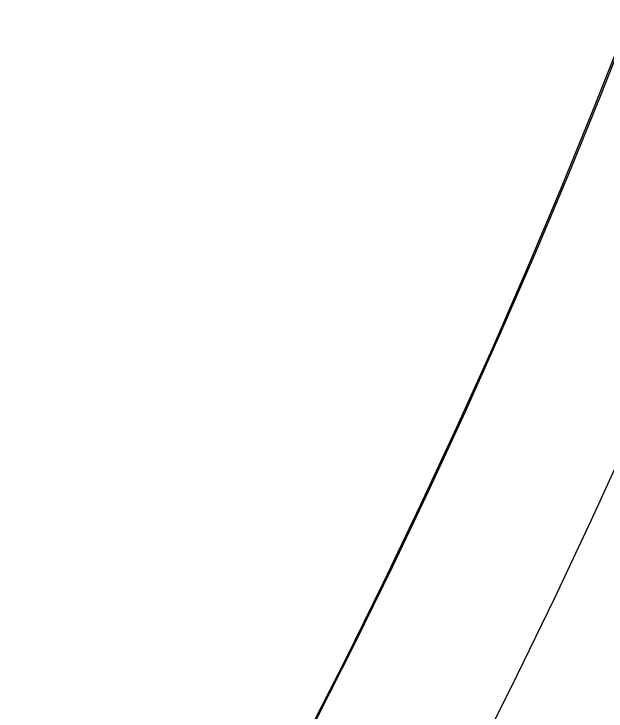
# Model space of a CAD drawing. Header units: millimetres. Extents: x -85420 to 1195317, y -69347 to 470418.
# Drawn here: x 709766 to 710476, y 58936 to 59772 of the extents above; entities that cross this region are included whole.
import ezdxf
from ezdxf.enums import TextEntityAlignment as Align

# ---------------------------------------------------------------- set-up
doc = ezdxf.new("R2018")
doc.units = ezdxf.units.MM
for name, color, linetype, lineweight in [('АР_Маркер экспликации', 239, 'Continuous', 13), ('АР_Номер помещения', 250, 'Continuous', 9), ('АР_Подоконники', 163, 'Continuous', 9), ('АР_Сущ Несущая стена', 250, 'Continuous', 50)]:
    doc.layers.add(name, color=color, linetype=linetype, lineweight=lineweight)
doc.layers.add('АР_Названия помещений', color=124, linetype='Continuous', lineweight=5, plot=False)
doc.layers.add('АР_Помещения_площадь', color=19, linetype='Continuous', lineweight=9, plot=False)
doc.styles.add('ISOCPEUR', font='', dxfattribs={"height": 250})
doc.styles.get("Standard").update_dxf_attribs({"font": 'GOST.TTF'})
doc.styles.get('ISOCPEUR').set_extended_font_data('ISOCPEUR', italic=True)

# ---------------------------------------------------------------- blocks, each defined once
blk = doc.blocks.new('*U528')
at = {"color": 7, "style": 'ISOCPEUR', "width": 0.7, "flags": 1}
blk.add_attdef('КАТЕГОРИЯ', (-499.17, -2092.19), '', height=250, dxfattribs=at)
at = {"layer": 'АР_Номер помещения', "color": 7, "style": 'ISOCPEUR', "width": 0.7}
blk.add_attdef('НОМЕР_ПОМЕЩЕНИЯ', text='', height=300, dxfattribs=at).set_placement((-517.55, 1402.82), align=Align.MIDDLE_CENTER)
at = {"layer": 'АР_Помещения_площадь', "color": 7, "lineweight": 30, "width": 0.7, "flags": 104}
blk.add_attdef('ИМЯ_ПОМЕЩЕНИЯ', text='', height=100, dxfattribs=at).set_placement((157.63, 1217.14), align=Align.MIDDLE_CENTER)
at = {"layer": 'АР_Помещения_площадь', "color": 7, "style": 'ISOCPEUR', "width": 0.7}
blk.add_attdef('ПЛОЩАДЬ_ПОМЕЩЕНИЯ', text='', height=200, dxfattribs=at).set_placement((-318.46, 582.58), align=Align.MIDDLE_RIGHT)
blk = doc.blocks.new('*U526')
at = {"color": 7, "style": 'ISOCPEUR', "width": 0.7, "flags": 1}
blk.add_attdef('КАТЕГОРИЯ', (-499.17, -2092.19), '', height=250, dxfattribs=at)
at = {"layer": 'АР_Номер помещения', "color": 7, "style": 'ISOCPEUR', "width": 0.7}
blk.add_attdef('НОМЕР_ПОМЕЩЕНИЯ', text='', height=300, dxfattribs=at).set_placement((-13874.5, 6637.55), align=Align.MIDDLE_CENTER)
at = {"layer": 'АР_Помещения_площадь', "color": 7, "lineweight": 30, "width": 0.7, "flags": 104}
blk.add_attdef('ИМЯ_ПОМЕЩЕНИЯ', text='', height=100, dxfattribs=at).set_placement((157.63, 1217.14), align=Align.MIDDLE_CENTER)
at = {"layer": 'АР_Помещения_площадь', "color": 7, "style": 'ISOCPEUR', "width": 0.7}
blk.add_attdef('ПЛОЩАДЬ_ПОМЕЩЕНИЯ', text='', height=200, dxfattribs=at).set_placement((-12654.58, 407.67), align=Align.MIDDLE_RIGHT)

msp = doc.modelspace()

# ---------------------------------------------------------------- linework, layer by layer
at = {"layer": 'АР_Подоконники', "lineweight": 9, "ltscale": 100}
for centre, radius, start, end in [((702181.51, 62992.61), 8924.05, 271.108834, 356.403957), ((702171.15, 63004.97), 8940.17, 271.691254, 356.329081)]:
    msp.add_arc(centre, radius, start, end, dxfattribs=at)
at = {"layer": 'АР_Сущ Несущая стена', "lineweight": 9, "ltscale": 100}
for centre, radius, start, end in [((702162.89, 63016.63), 9144.28, 272.820638, 356.288731), ((702170.55, 62998.64), 9778.65, 272.592548, 356.635391)]:
    msp.add_arc(centre, radius, start, end, dxfattribs=at)

# ---------------------------------------------------------------- block references
at = {"layer": 'АР_Маркер экспликации', "lineweight": 9}
ref = msp.add_blockref('*U528', (703289.83, 60708.83), dxfattribs=at)
lines = msp.add_mtext('\\W0.8000;Коридор и рекреация (основная и старшая школа)', dxfattribs={"layer": 'АР_Названия помещений', "insert": (703636.84, 59434.22), "char_height": 6239.8004, "width": 926.94, "attachment_point": 1})
ref.add_attrib('ИМЯ_ПОМЕЩЕНИЯ', '', (703636.84, 59434.22), dxfattribs={"flags": 104}).embed_mtext(lines)
ref = msp.add_blockref('*U526', (699176.95, 54386.46), dxfattribs=at)
lines = msp.add_mtext('\\W0.8000;Кабинет материальной технологии тип 2', dxfattribs={"layer": 'АР_Названия помещений', "insert": (685342.7, 59194.2), "char_height": 4891.9555, "width": 926.94, "attachment_point": 1})
ref.add_attrib('ИМЯ_ПОМЕЩЕНИЯ', '', (685342.7, 59194.2), dxfattribs={"flags": 104}).embed_mtext(lines)

doc.saveas('drawing.dxf')
